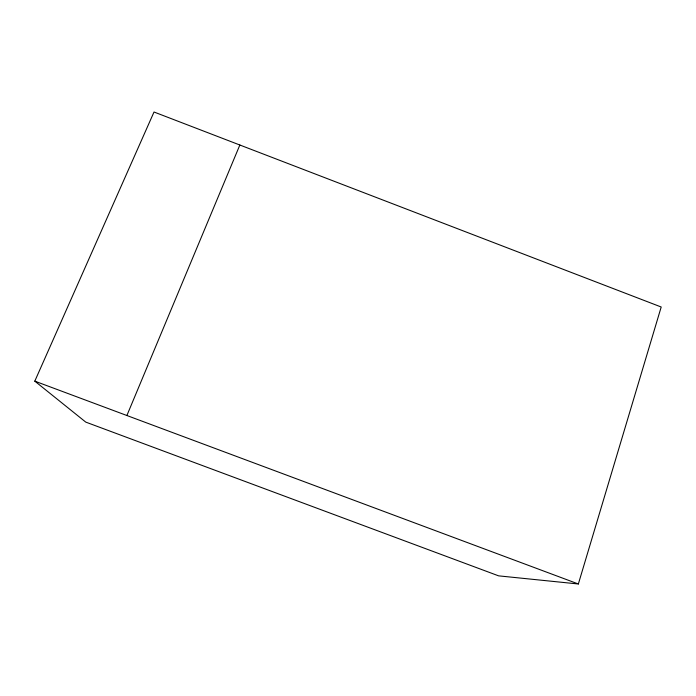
<?xml version="1.0" encoding="UTF-8"?>
<svg xmlns="http://www.w3.org/2000/svg" width="696" height="696" viewBox="0 0 696 696"><rect width="100%" height="100%" fill="white"/><g stroke="black" fill="none" stroke-linecap="round" stroke-linejoin="round"><path stroke-width="1.04" d="M578.35 583.987L661.2 307.006L154.016 112.013L34.8 381.147L85.765 422.107L498.623 575.853L578.35 583.987L34.8 381.147M126.889 415.512L239.85 145.012"/></g></svg>
